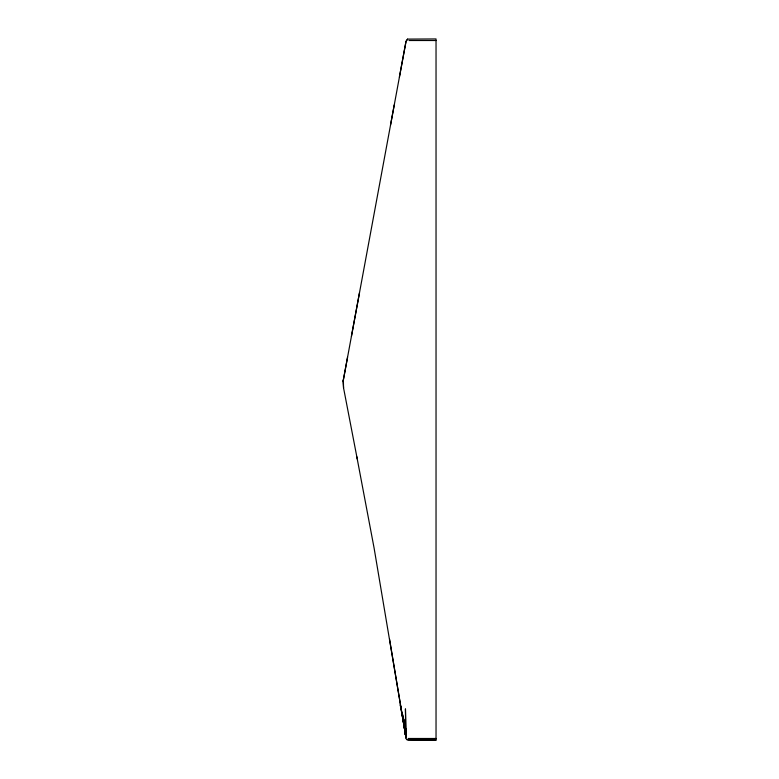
<?xml version="1.0" encoding="UTF-8"?>
<svg xmlns="http://www.w3.org/2000/svg" width="779" height="779" viewBox="0 0 779 779"><rect width="100%" height="100%" fill="white"/><g stroke="black" fill="none" stroke-linecap="round" stroke-linejoin="round"><path stroke-width="1.17" d="M405.956 738.219L405.45 708.851L405.888 736.934L402.646 714.684L405.937 738.161M343.344 379.957L343.558 387.932L357.279 459.094M343.12 381.233L347.551 357.201M351.417 336.382L406.025 41.355L407.583 39.106L436.036 38.95L436.036 740.05L408.381 740.05L406.326 739.261M399.393 77.16L406.025 41.384L407.583 39.106M359.479 292.826L343.072 381.476L343.558 387.932M390.513 125.156L394.262 104.873M409.004 40.508L436.036 40.508M408.157 738.492L436.036 738.492M406.774 739.699L436.036 740.05M356.811 456.698L374.086 547.997L405.995 737.567L405.781 733.964M389.549 639.15L405.927 737.255M403.863 725.006L400.289 704.849L400.679 707.332M404.048 726.135L405.966 737.421L405.148 729.125M401.886 712.249L405.995 737.567L405.732 733.964M403.6 722.523L405.966 737.421L405.022 729.144M403.61 721.159L403.941 723.418M404.262 725.668L405.888 736.934L405.012 730.089M404.428 725.531L404.72 727.81M403.386 717.108L405.888 736.934L405.041 724.09M404.067 719.504L405.947 737.509L404.622 721.831L405.888 736.934M405.878 736.759L405.567 728.141L405.898 737.002L405.703 729.904"/></g></svg>
